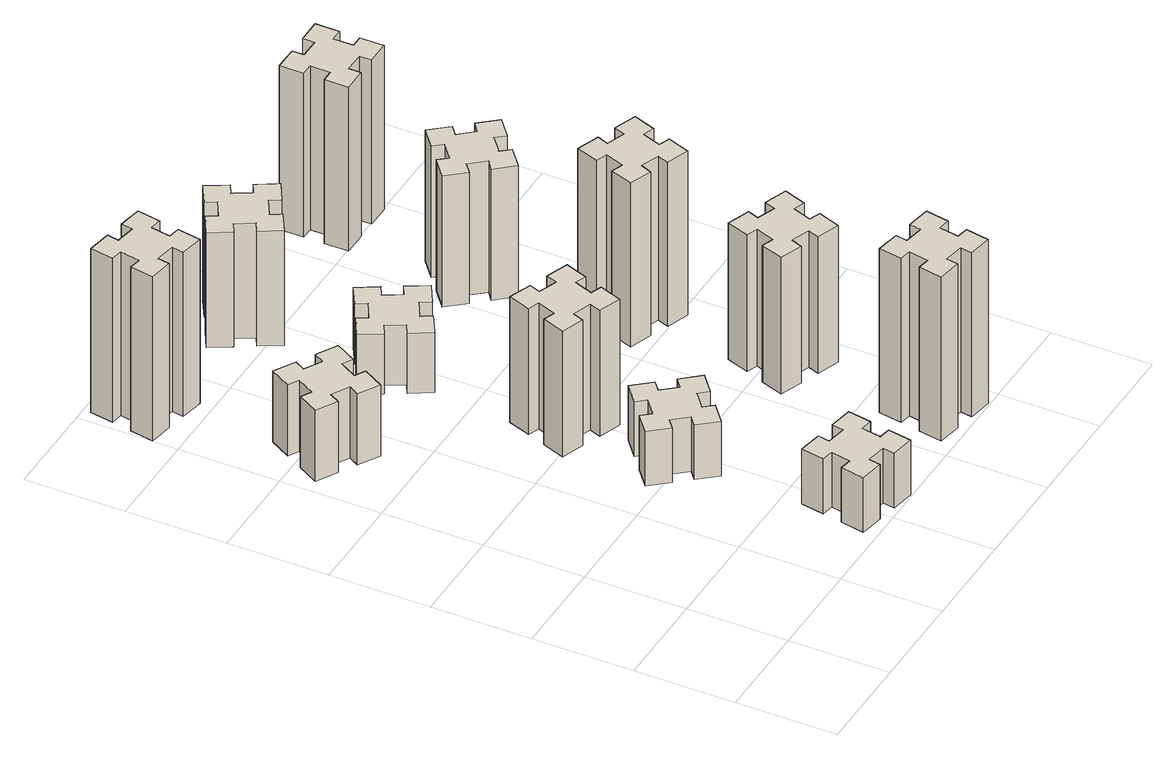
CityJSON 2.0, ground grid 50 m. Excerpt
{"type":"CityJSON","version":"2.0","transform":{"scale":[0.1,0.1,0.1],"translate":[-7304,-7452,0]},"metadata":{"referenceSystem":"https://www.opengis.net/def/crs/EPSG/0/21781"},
"CityObjects":{
"building1":{"type":"Building","attributes":{"class":"1000","function":"1000","usage":"1000","yearOfConstruction":2016,"roofType":"1000","measuredHeight":39,"storeysAboveGround":30,"storeysBelowGround":0},"geometry":[{"type":"Solid","lod":"1","boundaries":[[[[0,1,2,3,4,5,6,7,8,9,10,11,12,13,14,15,16,17,18,19]],[[17,16,20,21]],[[16,15,22,20]],[[15,14,23,22]],[[14,13,24,23]],[[13,12,25,24]],[[12,11,26,25]],[[11,10,27,26]],[[10,9,28,27]],[[9,8,29,28]],[[8,7,30,29]],[[7,6,31,30]],[[6,5,32,31]],[[5,4,33,32]],[[4,3,34,33]],[[3,2,35,34]],[[2,1,36,35]],[[1,0,37,36]],[[0,19,38,37]],[[19,18,39,38]],[[18,17,21,39]],[[24,25,26,27,28,29,30,31,32,33,34,35,36,37,38,39,21,20,22,23]]]]}]},
"building2":{"type":"Building","attributes":{"class":"1000","function":"1000","usage":"1000","yearOfConstruction":2016,"roofType":"1000","measuredHeight":30,"storeysAboveGround":30,"storeysBelowGround":0},"geometry":[{"type":"Solid","lod":"1","boundaries":[[[[40,41,42,43,44,45,46,47,48,49,50,51,52,53,54,55,56,57,58,59]],[[57,56,60,61]],[[56,55,62,60]],[[55,54,63,62]],[[54,53,64,63]],[[53,52,65,64]],[[52,51,66,65]],[[51,50,67,66]],[[50,49,68,67]],[[49,48,69,68]],[[48,47,70,69]],[[47,46,71,70]],[[46,45,72,71]],[[45,44,73,72]],[[44,43,74,73]],[[43,42,75,74]],[[42,41,76,75]],[[41,40,77,76]],[[40,59,78,77]],[[59,58,79,78]],[[58,57,61,79]],[[64,65,66,67,68,69,70,71,72,73,74,75,76,77,78,79,61,60,62,63]]]]}]},
"building3":{"type":"Building","attributes":{"class":"1000","function":"1000","usage":"1000","yearOfConstruction":2016,"roofType":"1000","measuredHeight":90,"storeysAboveGround":30,"storeysBelowGround":0},"geometry":[{"type":"Solid","lod":"1","boundaries":[[[[80,81,82,83,84,85,86,87,88,89,90,91,92,93,94,95,96,97,98,99]],[[97,96,100,101]],[[96,95,102,100]],[[95,94,103,102]],[[94,93,104,103]],[[93,92,105,104]],[[92,91,106,105]],[[91,90,107,106]],[[90,89,108,107]],[[89,88,109,108]],[[88,87,110,109]],[[87,86,111,110]],[[86,85,112,111]],[[85,84,113,112]],[[84,83,114,113]],[[83,82,115,114]],[[82,81,116,115]],[[81,80,117,116]],[[80,99,118,117]],[[99,98,119,118]],[[98,97,101,119]],[[104,105,106,107,108,109,110,111,112,113,114,115,116,117,118,119,101,100,102,103]]]]}]},
"building4":{"type":"Building","attributes":{"class":"1000","function":"1000","usage":"1000","yearOfConstruction":2016,"roofType":"1000","measuredHeight":30,"storeysAboveGround":30,"storeysBelowGround":0},"geometry":[{"type":"Solid","lod":"1","boundaries":[[[[120,121,122,123,124,125,126,127,128,129,130,131,132,133,134,135,136,137,138,139]],[[137,136,140,141]],[[136,135,142,140]],[[135,134,143,142]],[[134,133,144,143]],[[133,132,145,144]],[[132,131,146,145]],[[131,130,147,146]],[[130,129,148,147]],[[129,128,149,148]],[[128,127,150,149]],[[127,126,151,150]],[[126,125,152,151]],[[125,124,153,152]],[[124,123,154,153]],[[123,122,155,154]],[[122,121,156,155]],[[121,120,157,156]],[[120,139,158,157]],[[139,138,159,158]],[[138,137,141,159]],[[144,145,146,147,148,149,150,151,152,153,154,155,156,157,158,159,141,140,142,143]]]]}]},
"building5":{"type":"Building","attributes":{"class":"1000","function":"1000","usage":"1000","yearOfConstruction":2016,"roofType":"1000","measuredHeight":69,"storeysAboveGround":30,"storeysBelowGround":0},"geometry":[{"type":"Solid","lod":"1","boundaries":[[[[160,161,162,163,164,165,166,167,168,169,170,171,172,173,174,175,176,177,178,179]],[[177,176,180,181]],[[176,175,182,180]],[[175,174,183,182]],[[174,173,184,183]],[[173,172,185,184]],[[172,171,186,185]],[[171,170,187,186]],[[170,169,188,187]],[[169,168,189,188]],[[168,167,190,189]],[[167,166,191,190]],[[166,165,192,191]],[[165,164,193,192]],[[164,163,194,193]],[[163,162,195,194]],[[162,161,196,195]],[[161,160,197,196]],[[160,179,198,197]],[[179,178,199,198]],[[178,177,181,199]],[[184,185,186,187,188,189,190,191,192,193,194,195,196,197,198,199,181,180,182,183]]]]}]},
"building6":{"type":"Building","attributes":{"class":"1000","function":"1000","usage":"1000","yearOfConstruction":2016,"roofType":"1000","measuredHeight":33,"storeysAboveGround":30,"storeysBelowGround":0},"geometry":[{"type":"Solid","lod":"1","boundaries":[[[[200,201,202,203,204,205,206,207,208,209,210,211,212,213,214,215,216,217,218,219]],[[217,216,220,221]],[[216,215,222,220]],[[215,214,223,222]],[[214,213,224,223]],[[213,212,225,224]],[[212,211,226,225]],[[211,210,227,226]],[[210,209,228,227]],[[209,208,229,228]],[[208,207,230,229]],[[207,206,231,230]],[[206,205,232,231]],[[205,204,233,232]],[[204,203,234,233]],[[203,202,235,234]],[[202,201,236,235]],[[201,200,237,236]],[[200,219,238,237]],[[219,218,239,238]],[[218,217,221,239]],[[224,225,226,227,228,229,230,231,232,233,234,235,236,237,238,239,221,220,222,223]]]]}]},
"building7":{"type":"Building","attributes":{"class":"1000","function":"1000","usage":"1000","yearOfConstruction":2016,"roofType":"1000","measuredHeight":90,"storeysAboveGround":30,"storeysBelowGround":0},"geometry":[{"type":"Solid","lod":"1","boundaries":[[[[240,241,242,243,244,245,246,247,248,249,250,251,252,253,254,255,256,257,258,259]],[[257,256,260,261]],[[256,255,262,260]],[[255,254,263,262]],[[254,253,264,263]],[[253,252,265,264]],[[252,251,266,265]],[[251,250,267,266]],[[250,249,268,267]],[[249,248,269,268]],[[248,247,270,269]],[[247,246,271,270]],[[246,245,272,271]],[[245,244,273,272]],[[244,243,274,273]],[[243,242,275,274]],[[242,241,276,275]],[[241,240,277,276]],[[240,259,278,277]],[[259,258,279,278]],[[258,257,261,279]],[[264,265,266,267,268,269,270,271,272,273,274,275,276,277,278,279,261,260,262,263]]]]}]},
"building8":{"type":"Building","attributes":{"class":"1000","function":"1000","usage":"1000","yearOfConstruction":2016,"roofType":"1000","measuredHeight":63,"storeysAboveGround":30,"storeysBelowGround":0},"geometry":[{"type":"Solid","lod":"1","boundaries":[[[[280,281,282,283,284,285,286,287,288,289,290,291,292,293,294,295,296,297,298,299]],[[297,296,300,301]],[[296,295,302,300]],[[295,294,303,302]],[[294,293,304,303]],[[293,292,305,304]],[[292,291,306,305]],[[291,290,307,306]],[[290,289,308,307]],[[289,288,309,308]],[[288,287,310,309]],[[287,286,311,310]],[[286,285,312,311]],[[285,284,313,312]],[[284,283,314,313]],[[283,282,315,314]],[[282,281,316,315]],[[281,280,317,316]],[[280,299,318,317]],[[299,298,319,318]],[[298,297,301,319]],[[304,305,306,307,308,309,310,311,312,313,314,315,316,317,318,319,301,300,302,303]]]]}]},
"building9":{"type":"Building","attributes":{"class":"1000","function":"1000","usage":"1000","yearOfConstruction":2016,"roofType":"1000","measuredHeight":75,"storeysAboveGround":30,"storeysBelowGround":0},"geometry":[{"type":"Solid","lod":"1","boundaries":[[[[320,321,322,323,324,325,326,327,328,329,330,331,332,333,334,335,336,337,338,339]],[[337,336,340,341]],[[336,335,342,340]],[[335,334,343,342]],[[334,333,344,343]],[[333,332,345,344]],[[332,331,346,345]],[[331,330,347,346]],[[330,329,348,347]],[[329,328,349,348]],[[328,327,350,349]],[[327,326,351,350]],[[326,325,352,351]],[[325,324,353,352]],[[324,323,354,353]],[[323,322,355,354]],[[322,321,356,355]],[[321,320,357,356]],[[320,339,358,357]],[[339,338,359,358]],[[338,337,341,359]],[[344,345,346,347,348,349,350,351,352,353,354,355,356,357,358,359,341,340,342,343]]]]}]},
"building10":{"type":"Building","attributes":{"class":"1000","function":"1000","usage":"1000","yearOfConstruction":2016,"roofType":"1000","measuredHeight":90,"storeysAboveGround":30,"storeysBelowGround":0},"geometry":[{"type":"Solid","lod":"1","boundaries":[[[[360,361,362,363,364,365,366,367,368,369,370,371,372,373,374,375,376,377,378,379]],[[377,376,380,381]],[[376,375,382,380]],[[375,374,383,382]],[[374,373,384,383]],[[373,372,385,384]],[[372,371,386,385]],[[371,370,387,386]],[[370,369,388,387]],[[369,368,389,388]],[[368,367,390,389]],[[367,366,391,390]],[[366,365,392,391]],[[365,364,393,392]],[[364,363,394,393]],[[363,362,395,394]],[[362,361,396,395]],[[361,360,397,396]],[[360,379,398,397]],[[379,378,399,398]],[[378,377,381,399]],[[384,385,386,387,388,389,390,391,392,393,394,395,396,397,398,399,381,380,382,383]]]]}]},
"building11":{"type":"Building","attributes":{"class":"1000","function":"1000","usage":"1000","yearOfConstruction":2016,"roofType":"1000","measuredHeight":72,"storeysAboveGround":30,"storeysBelowGround":0},"geometry":[{"type":"Solid","lod":"1","boundaries":[[[[400,401,402,403,404,405,406,407,408,409,410,411,412,413,414,415,416,417,418,419]],[[417,416,420,421]],[[416,415,422,420]],[[415,414,423,422]],[[414,413,424,423]],[[413,412,425,424]],[[412,411,426,425]],[[411,410,427,426]],[[410,409,428,427]],[[409,408,429,428]],[[408,407,430,429]],[[407,406,431,430]],[[406,405,432,431]],[[405,404,433,432]],[[404,403,434,433]],[[403,402,435,434]],[[402,401,436,435]],[[401,400,437,436]],[[400,419,438,437]],[[419,418,439,438]],[[418,417,421,439]],[[424,425,426,427,428,429,430,431,432,433,434,435,436,437,438,439,421,420,422,423]]]]}]},
"building12":{"type":"Building","attributes":{"class":"1000","function":"1000","usage":"1000","yearOfConstruction":2016,"roofType":"1000","measuredHeight":90,"storeysAboveGround":30,"storeysBelowGround":0},"geometry":[{"type":"Solid","lod":"1","boundaries":[[[[440,441,442,443,444,445,446,447,448,449,450,451,452,453,454,455,456,457,458,459]],[[457,456,460,461]],[[456,455,462,460]],[[455,454,463,462]],[[454,453,464,463]],[[453,452,465,464]],[[452,451,466,465]],[[451,450,467,466]],[[450,449,468,467]],[[449,448,469,468]],[[448,447,470,469]],[[447,446,471,470]],[[446,445,472,471]],[[445,444,473,472]],[[444,443,474,473]],[[443,442,475,474]],[[442,441,476,475]],[[441,440,477,476]],[[440,459,478,477]],[[459,458,479,478]],[[458,457,461,479]],[[464,465,466,467,468,469,470,471,472,473,474,475,476,477,478,479,461,460,462,463]]]]}]}
},
"vertices":[
[376,2327,0],[426,2414,0],[478,2384,0],[538,2488,0],[434,2548,0],[404,2496,0],[317,2546,0],[347,2598,0],[243,2658,0],[183,2554,0],[235,2524,0],[185,2437,0],[133,2467,0],[73,2363,0],[177,2303,0],[207,2355,0],[294,2305,0],[264,2253,0],[368,2193,0],[428,2297,0],[294,2305,390],[264,2253,390],[207,2355,390],[177,2303,390],[73,2363,390],[133,2467,390],[185,2437,390],[235,2524,390],[183,2554,390],[243,2658,390],[347,2598,390],[317,2546,390],[404,2496,390],[434,2548,390],[538,2488,390],[478,2384,390],[426,2414,390],[376,2327,390],[428,2297,390],[368,2193,390],
[946,274,0],[928,175,0],[869,186,0],[848,67,0],[967,47,0],[977,106,0],[1075,88,0],[1065,29,0],[1183,8,0],[1204,127,0],[1145,137,0],[1162,235,0],[1221,225,0],[1242,343,0],[1124,364,0],[1114,305,0],[1015,322,0],[1026,381,0],[907,402,0],[887,284,0],[1015,322,300],[1026,381,300],[1114,305,300],[1124,364,300],[1242,343,300],[1221,225,300],[1162,235,300],[1145,137,300],[1204,127,300],[1183,8,300],[1065,29,300],[1075,88,300],[977,106,300],[967,47,300],[848,67,300],[869,186,300],[928,175,300],[946,274,300],[887,284,300],[907,402,300],
[305,3197,0],[322,3295,0],[381,3285,0],[402,3403,0],[284,3424,0],[274,3365,0],[175,3382,0],[186,3441,0],[67,3462,0],[47,3344,0],[106,3334,0],[88,3235,0],[29,3246,0],[8,3127,0],[127,3107,0],[137,3166,0],[235,3148,0],[225,3089,0],[343,3068,0],[364,3187,0],[235,3148,900],[225,3089,900],[137,3166,900],[127,3107,900],[8,3127,900],[29,3246,900],[88,3235,900],[106,3334,900],[47,3344,900],[67,3462,900],[186,3441,900],[175,3382,900],[274,3365,900],[284,3424,900],[402,3403,900],[381,3285,900],[322,3295,900],[305,3197,900],[364,3187,900],[343,3068,900],
[978,929,0],[1054,993,0],[1093,947,0],[1185,1024,0],[1108,1116,0],[1062,1078,0],[997,1154,0],[1043,1193,0],[966,1285,0],[874,1208,0],[913,1162,0],[836,1097,0],[798,1143,0],[706,1066,0],[783,974,0],[829,1013,0],[893,936,0],[847,898,0],[924,806,0],[1016,883,0],[893,936,300],[847,898,300],[829,1013,300],[783,974,300],[706,1066,300],[798,1143,300],[836,1097,300],[913,1162,300],[874,1208,300],[966,1285,300],[1043,1193,300],[997,1154,300],[1062,1078,300],[1108,1116,300],[1185,1024,300],[1093,947,300],[1054,993,300],[978,929,300],[1016,883,300],[924,806,300],
[1032,1501,0],[1066,1595,0],[1122,1574,0],[1163,1687,0],[1050,1728,0],[1030,1672,0],[936,1706,0],[957,1762,0],[844,1803,0],[803,1690,0],[859,1670,0],[825,1576,0],[769,1597,0],[727,1484,0],[840,1443,0],[861,1499,0],[955,1465,0],[934,1409,0],[1047,1367,0],[1088,1480,0],[955,1465,690],[934,1409,690],[861,1499,690],[840,1443,690],[727,1484,690],[769,1597,690],[825,1576,690],[859,1670,690],[803,1690,690],[844,1803,690],[957,1762,690],[936,1706,690],[1030,1672,690],[1050,1728,690],[1163,1687,690],[1122,1574,690],[1066,1595,690],[1032,1501,690],[1088,1480,690],[1047,1367,690],
[825,2414,0],[875,2327,0],[823,2297,0],[883,2193,0],[987,2253,0],[957,2305,0],[1044,2355,0],[1074,2303,0],[1178,2363,0],[1118,2467,0],[1066,2437,0],[1016,2524,0],[1068,2554,0],[1008,2658,0],[904,2598,0],[934,2546,0],[847,2496,0],[817,2548,0],[713,2488,0],[773,2384,0],[847,2496,330],[817,2548,330],[934,2546,330],[904,2598,330],[1008,2658,330],[1068,2554,330],[1016,2524,330],[1066,2437,330],[1118,2467,330],[1178,2363,330],[1074,2303,330],[1044,2355,330],[957,2305,330],[987,2253,330],[883,2193,330],[823,2297,330],[875,2327,330],[825,2414,330],[773,2384,330],[713,2488,330],
[1854,305,0],[1755,322,0],[1766,381,0],[1647,402,0],[1627,284,0],[1686,274,0],[1668,175,0],[1609,186,0],[1588,67,0],[1707,47,0],[1717,106,0],[1815,88,0],[1805,29,0],[1923,8,0],[1944,127,0],[1885,137,0],[1902,235,0],[1961,225,0],[1982,343,0],[1864,364,0],[1902,235,900],[1961,225,900],[1885,137,900],[1944,127,900],[1923,8,900],[1805,29,900],[1815,88,900],[1717,106,900],[1707,47,900],[1588,67,900],[1609,186,900],[1668,175,900],[1686,274,900],[1627,284,900],[1647,402,900],[1766,381,900],[1755,322,900],[1854,305,900],[1864,364,900],[1982,343,900],
[1066,3177,0],[1016,3264,0],[1068,3294,0],[1008,3398,0],[904,3338,0],[934,3286,0],[847,3236,0],[817,3288,0],[713,3228,0],[773,3124,0],[825,3154,0],[875,3067,0],[823,3037,0],[883,2933,0],[987,2993,0],[957,3045,0],[1044,3095,0],[1074,3043,0],[1178,3103,0],[1118,3207,0],[1044,3095,630],[1074,3043,630],[957,3045,630],[987,2993,630],[883,2933,630],[823,3037,630],[875,3067,630],[825,3154,630],[773,3124,630],[713,3228,630],[817,3288,630],[847,3236,630],[934,3286,630],[904,3338,630],[1008,3398,630],[1068,3294,630],[1016,3264,630],[1066,3177,630],[1118,3207,630],[1178,3103,630],
[1701,859,0],[1795,825,0],[1774,769,0],[1887,727,0],[1928,840,0],[1872,861,0],[1906,955,0],[1962,934,0],[2003,1047,0],[1890,1088,0],[1870,1032,0],[1776,1066,0],[1797,1122,0],[1684,1163,0],[1643,1050,0],[1699,1030,0],[1665,936,0],[1609,957,0],[1567,844,0],[1680,803,0],[1665,936,750],[1609,957,750],[1699,1030,750],[1643,1050,750],[1684,1163,750],[1797,1122,750],[1776,1066,750],[1870,1032,750],[1890,1088,750],[2003,1047,750],[1962,934,750],[1906,955,750],[1872,861,750],[1928,840,750],[1887,727,750],[1774,769,750],[1795,825,750],[1701,859,750],[1680,803,750],[1567,844,750],
[1870,1772,0],[1776,1806,0],[1797,1862,0],[1684,1903,0],[1643,1790,0],[1699,1770,0],[1665,1676,0],[1609,1697,0],[1567,1584,0],[1680,1543,0],[1701,1599,0],[1795,1565,0],[1774,1509,0],[1887,1467,0],[1928,1580,0],[1872,1601,0],[1906,1695,0],[1962,1674,0],[2003,1787,0],[1890,1828,0],[1906,1695,900],[1962,1674,900],[1872,1601,900],[1928,1580,900],[1887,1467,900],[1774,1509,900],[1795,1565,900],[1701,1599,900],[1680,1543,900],[1567,1584,900],[1609,1697,900],[1665,1676,900],[1699,1770,900],[1643,1790,900],[1684,1903,900],[1797,1862,900],[1776,1806,900],[1870,1772,900],[1890,1828,900],[2003,1787,900],
[1569,2393,0],[1633,2316,0],[1587,2278,0],[1664,2186,0],[1756,2263,0],[1718,2309,0],[1794,2373,0],[1833,2327,0],[1925,2404,0],[1848,2496,0],[1802,2458,0],[1737,2534,0],[1783,2573,0],[1706,2665,0],[1614,2588,0],[1653,2542,0],[1576,2477,0],[1538,2523,0],[1446,2446,0],[1523,2354,0],[1576,2477,720],[1538,2523,720],[1653,2542,720],[1614,2588,720],[1706,2665,720],[1783,2573,720],[1737,2534,720],[1802,2458,720],[1848,2496,720],[1925,2404,720],[1833,2327,720],[1794,2373,720],[1718,2309,720],[1756,2263,720],[1664,2186,720],[1587,2278,720],[1633,2316,720],[1569,2393,720],[1523,2354,720],[1446,2446,720],
[1735,3055,0],[1835,3055,0],[1835,2995,0],[1955,2995,0],[1955,3115,0],[1895,3115,0],[1895,3215,0],[1955,3215,0],[1955,3335,0],[1835,3335,0],[1835,3275,0],[1735,3275,0],[1735,3335,0],[1615,3335,0],[1615,3215,0],[1675,3215,0],[1675,3115,0],[1615,3115,0],[1615,2995,0],[1735,2995,0],[1675,3115,900],[1615,3115,900],[1675,3215,900],[1615,3215,900],[1615,3335,900],[1735,3335,900],[1735,3275,900],[1835,3275,900],[1835,3335,900],[1955,3335,900],[1955,3215,900],[1895,3215,900],[1895,3115,900],[1955,3115,900],[1955,2995,900],[1835,2995,900],[1835,3055,900],[1735,3055,900],[1735,2995,900],[1615,2995,900]
]}
